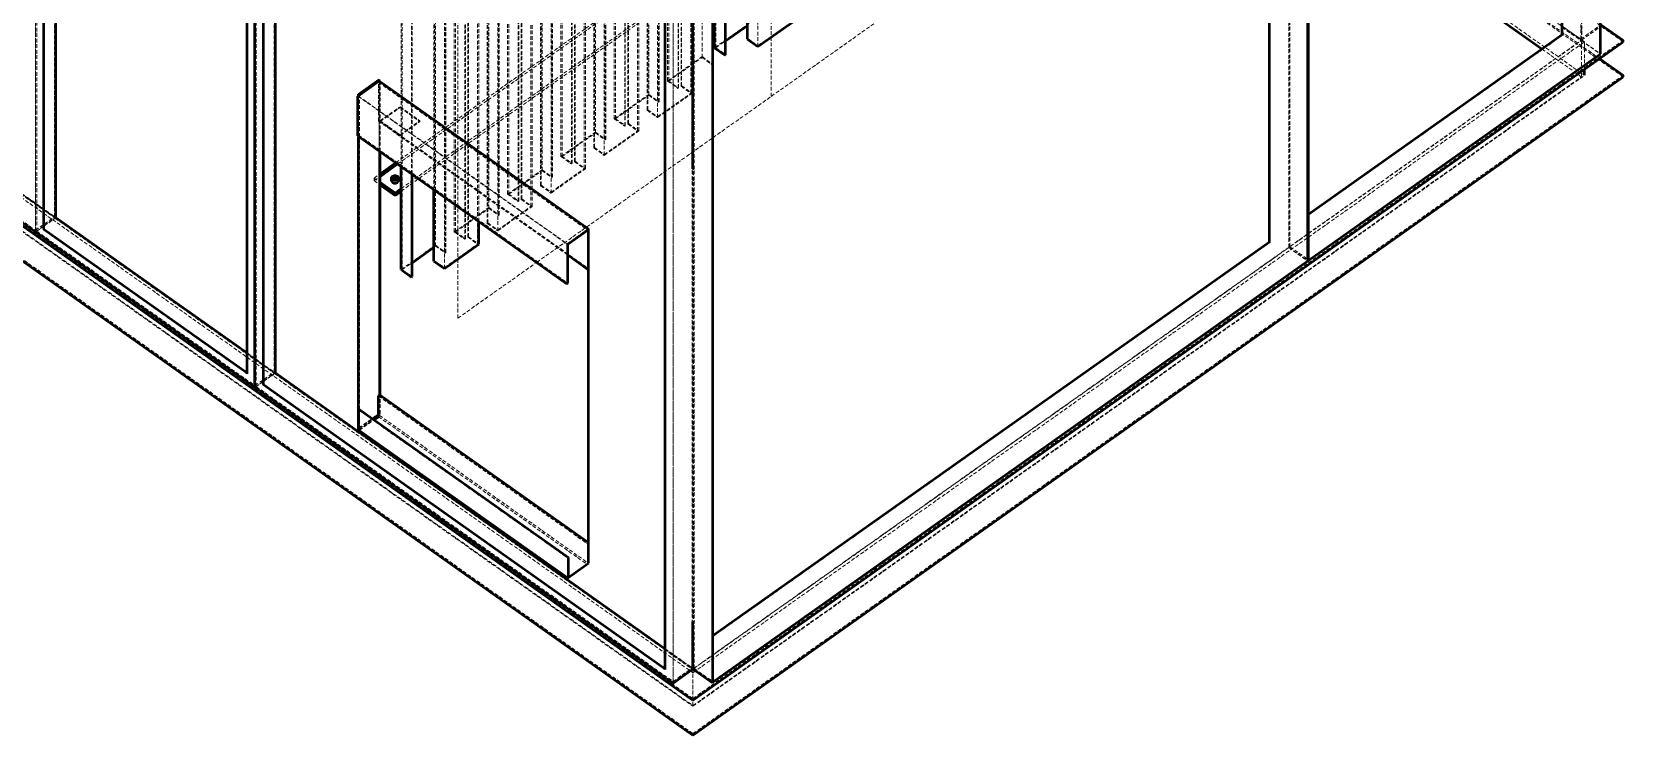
# Model space of a CAD drawing. Header units: millimetres. Extents: x 589 to 12190, y 300 to 8700.
# Drawn here: x 1816 to 3431, y 688 to 1402 of the extents above; entities that cross this region are included whole.
import ezdxf

# ---------------------------------------------------------------- set-up
doc = ezdxf.new("R2010")
doc.units = ezdxf.units.MM
doc.linetypes.add('Hidden', pattern=[15, 5, -3, 5, -2])
for name, color, linetype, lineweight in [('Default', 7, 'Continuous', 50), ('Edges', 7, 'Hidden', 15), ('HiddenEdges', 2, 'Hidden', 15), ('HiddenSilhouettes', 2, 'Hidden', 15), ('HiddenWires', 7, 'Hidden', 15), ('Silhouettes', 7, 'Continuous', 50), ('Wires', 7, 'Hidden', 15)]:
    doc.layers.add(name, color=color, linetype=linetype, lineweight=lineweight)

# ---------------------------------------------------------------- blocks, each defined once
blk = doc.blocks.new('Isometric')
at = {"layer": 'Edges'}
for points in [[(1863.650626169547, -1528.81164213753), (1863.650761888882, 159.4763739560417)], [(1838.477554274986, -1511.011591890284), (1838.477687132474, 141.6763196615316)], [(1813.304573582638, -1503.638581766499), (1813.304704416501, 123.8763304494464)], [(-253.1442406604383, -1769.660158857627), (-253.1441048046804, -79.67512111748465)], [(-242.537637487073, -1766.553558077629), (-242.5375033366176, -97.78172258760696)], [(1467.670894372296, -1808.811633943153), (1467.671030091632, -120.5236178495807)], [(1417.324755468646, -1783.638634607283), (1417.324886302508, -156.1237223913381)], [(54.44722749290804, -1976.553574820027), (54.44736164336337, -307.7817393300052)], [(-1866.762006890896, -630.6600680500462), (636.396134848756, -2400.660204958135)], [(-1840.599061282694, -659.5362193291564), (636.3961340146302, -2411.036358968734)], [(-1866.762010699405, -678.0362208040824), (636.396136989013, -2448.036361918585)], [(609.5260814242706, -2379.660207490308), (609.526217280028, -689.6751697501661)], [(679.8831377737974, -1530.758667846872), (679.8832025752904, -724.657001561252)], [(724.4308640640802, -1519.258666930026), (724.4309288655722, -713.1570006444058)], [(1469.367920943171, -1746.838554360077), (1813.304573582638, -1503.638581766499)], [(1812.456079923681, -1503.038606132728), (1813.304573582638, -1503.638581766499)], [(636.3961407975221, -2400.660209164548), (1895.046139763605, -1510.660138208652)], [(1469.367918919546, -1772.011553695947), (1838.477597240431, -1511.011561509122)], [(1469.367916057698, -1807.611658237704), (1863.650626169547, -1528.81164213753)], [(636.396136989013, -2448.036361918585), (1895.046135955096, -1558.036290962689)], [(184.1306531788046, -1583.602647695835), (185.2620284088512, -1584.402650811373)], [(212.1320503695565, -1990.798037680104), (212.1320769344388, -1660.342759746034)], [(255.6190931784895, -1830.75869176459), (255.6191044060593, -1691.092732468493)], [(636.3961375819731, -2360.66020597552), (636.3961919389694, -1684.483416904638)], [(233.3452377559738, -1720.442682703963), (233.3452380401909, -1716.907149079904)], [(300.1668194687713, -1819.258690847744), (300.1668272396255, -1722.592730091318)], [(-241.6891085334773, -1761.911628301363), (-225.4256562151486, -1750.411629311024)], [(465.8420148505606, -1786.002667265546), (494.9748131189181, -1765.402665241726)], [(-242.537637487073, -1766.553558077629), (-241.689108858403, -1765.953557648323)], [(465.8420105304608, -1839.742778351254), (465.8420148505606, -1786.002667265546)], [(493.8434379963719, -1819.942776403136), (493.8434422255232, -1767.334018813779)], [(663.2662362120841, -2316.838599803741), (1417.324755468646, -1783.638634607283)], [(1416.476261809689, -1783.038658973512), (1417.324755468646, -1783.638634607283)], [(663.2662341884584, -2342.011599139611), (1442.497822477735, -1791.011583695906)], [(1442.497822477735, -1791.011583695906), (1467.670894372296, -1808.811633943153)], [(663.266231326611, -2377.611703681368), (1467.670894372296, -1808.811633943153)], [(54.44722749290804, -1976.553574820027), (55.29575612157851, -1975.953574390722)], [(54.44722749290804, -1976.553574820027), (598.9194799562079, -2361.553605514424)], [(212.1320503695565, -1990.798037680104), (212.9805784924656, -1990.198037608427)], [(184.1306301572668, -2010.598042492331), (466.97335305759, -2210.598054440876)], [(211.0006773161117, -2019.5994629794), (493.0434068044506, -2219.033794148483)], [(493.8434081194741, -2191.598053700948), (494.9747789219205, -2190.798053625246)], [(493.8434058684752, -2219.599478924541), (493.8434081194741, -2191.598053700948)], [(466.9733508975405, -2237.46810998373), (466.97335305759, -2210.598054440876)], [(636.3961406269918, -2402.781529338984), (636.3961407975221, -2400.660209164548)], [(636.3961368184828, -2450.15768209302), (636.396136989013, -2448.036361918585)]]:
    blk.add_lwpolyline(points, dxfattribs=at)
for points in [[(1442.497822477735, -1791.011583695906, 0), (1442.497955335223, -138.3236721440908, 0)], [(662.4177031354911, -2379.060231856537, 0), (662.417838991249, -689.0751941163946, 0)], [(1838.477597240426, -1511.011622271438, 0), (1863.650626169547, -1528.81164213753, 0)], [(185.2620284088512, -1584.402650811373, 0), (212.1320845665541, -1565.402649296585, 0)], [(636.3961340146302, -2411.036358968734, 0), (1842.720234147293, -1558.036290962689, 0)], [(182.9992862981967, -1586.002651320404, 0), (465.8420148505606, -1786.002667265546, 0)], [(185.2619942118545, -2009.798039194894, 0), (185.2620238315076, -1641.342762551345, 0)], [(-242.537637487073, -1766.553558077629, 0), (33.23402285148177, -1961.553573624141, 0)], [(55.29575644650413, -1971.911645043761, 0), (71.55920876483333, -1960.411646053422, 0)], [(211.0006795671106, -1991.598037755806, 0), (493.8434081194741, -2191.598053700948, 0)], [(212.1320503695565, -1990.798037680104, 0), (494.9747789219205, -2190.798053625246, 0)], [(466.97335305759, -2210.598054440876, 0), (468.1047227642175, -2209.798055140035, 0)], [(468.104720513219, -2237.799480363628, 0), (493.8434058684752, -2219.599478924541, 0)], [(636.3961340146302, -2411.036358968734, 0), (636.3961346782257, -2402.781525132571, 0)]]:
    blk.add_polyline3d(points, dxfattribs=at)
blk.add_polyline3d([(1838.477597240426, -1511.011622271438, 0)], close=True, dxfattribs=at)
at = {"layer": 'HiddenEdges'}
for points in [[(-634.274957512054, 238.7186812564878), (1842.720237785271, -1512.781458383089)], [(-608.1120080953433, 257.218682731414), (1895.046139593075, -1512.781458383088)], [(-608.1120119038521, 209.8425299773776), (1895.046135784566, -1560.157611137125)], [(1838.477597268682, -1510.660138208653), (1838.477733124439, 179.3248995314898)], [(-227.1226780934803, -1749.211653605576), (-227.1225423741439, -60.92363751200355)], [(-253.1442056225128, -1767.611654691059), (-253.1440699031764, -79.32363859748693)], [(1442.49782231306, -1790.660160531856), (1442.497958168818, -100.6751227917134)], [(1468.519351933931, -1746.23863200701), (1468.51948360601, -108.2966837060053)], [(69.86214372812674, -1959.211639830394), (69.86227944746315, -270.9236237368223)], [(34.08255148015178, -1960.953573194837), (34.0826856306071, -292.1817377048151)], [(43.8406161990938, -1977.611640915878), (43.84075191843021, -289.3236248223056)], [(-1838.477741230248, -660.1575393840037), (636.3961336029338, -2410.157678903992)], [(635.5476008328528, -2359.211671720676), (635.5477365521897, -670.9236556271044)], [(662.4176672028434, -2316.238677450674), (662.4177988749229, -678.2967291496689)], [(599.7680085848779, -2360.953605085119), (599.7681427353332, -692.1817695950976)], [(609.5260733038208, -2377.61167280616), (609.5262090231563, -689.3236567125882)], [(711.1372643573263, -1508.658659981418), (711.1373291588193, -702.556993695797)], [(648.7703965004594, -1533.958649791446), (648.7704613019519, -727.8569835058258)], [(662.0640392691207, -1543.358674954933), (662.0641040706128, -737.257008669312)], [(616.2435310845012, -1575.75867143453), (616.2435958859942, -769.6570051489093)], [(621.1932782714466, -1572.25867115549), (621.1933430729396, -766.1570048698693)], [(576.6455089192568, -1584.958653857459), (576.6455737207493, -778.8569875718379)], [(589.9391516879182, -1594.358679020945), (589.9392164894107, -788.2570127353242)], [(549.068390690245, -1623.258675221502), (549.068455491737, -817.1570089358815)], [(575.372770086828, -1604.658667635088), (575.3728348883196, -798.5570013494669)], [(504.5206213380548, -1635.95865792347), (504.5206861395473, -829.8569916378499)], [(517.8142641067161, -1645.358683086957), (517.8143289082086, -839.257016801336)], [(544.1186435032996, -1626.758675500542), (544.1187083047917, -820.6570092149216)], [(516.5414822123794, -1666.258678649708), (516.5415470138714, -860.1570123640872)], [(432.3957337568522, -1686.958661989482), (432.3957985583447, -880.8569957038617)], [(471.9937559220966, -1677.758679566554), (471.9938207235896, -871.6570132809334)], [(476.943503109042, -1674.258679287514), (476.943567910535, -868.1570130018933)], [(431.1229949244234, -1706.658675767111), (431.123059725915, -900.5570094814907)], [(445.6893765255136, -1696.358687152969), (445.6894413270061, -890.257020867348)], [(399.8688683408946, -1728.758683632566), (399.8689331423866, -922.6570173469456)], [(404.8186155278399, -1725.258683353526), (404.818680329332, -919.1570170679054)], [(444.4165946311764, -1717.25868271572), (444.4166594326693, -911.1570164300995)], [(360.2708461756497, -1737.958666055494), (360.2709109771422, -931.8569997698739)], [(373.5644889443111, -1747.358691218981), (373.5645537458036, -941.2570249333601)], [(358.9981073432205, -1757.658679833123), (358.9981721447134, -951.557013547503)], [(372.2917070499743, -1768.258686781732), (372.2917718514664, -962.1570204961113)], [(288.1459585944472, -1788.958670121506), (288.1460233959397, -982.8570038358855)], [(327.7439807596916, -1779.758687698578), (327.7440455611845, -973.6570214129572)], [(332.693727946637, -1776.258687419538), (332.6937927481299, -970.1570211339172)], [(286.8732197620184, -1808.658683899135), (286.8732845635104, -1002.557017613515)], [(301.439601363109, -1798.358695284992), (301.4396661646015, -992.2570289993719)], [(255.6191044060593, -1691.092732468493), (255.6191579799815, -1024.657025478969)], [(300.1668272396255, -1722.592730091318), (300.1668842702643, -1013.157024562123)], [(-1032.375960876972, -1180.660111899185), (-226.2741845027354, -1750.660157342838)], [(-1031.527432822276, -1180.908639931), (-225.4256564480393, -1750.908685374653)], [(1838.47759720047, -1511.508666312145), (1838.477607915882, -1378.213710829284)], [(1812.45608085836, -1491.411618925398), (1837.629060519561, -1509.211603953809)], [(184.1306586112746, -1586.334003608566), (211.0007136731597, -1567.334002868638)], [(212.1320845665541, -1565.402649296585), (213.2634553690004, -1564.602649220883)], [(212.1320802464543, -1619.142760382293), (212.1320845665541, -1565.402649296585)], [(212.1320769344388, -1660.342759746034), (212.132084475606, -1566.534002792936)], [(636.3961336029338, -2410.157678903992), (1838.477593289642, -1560.157611137125)], [(185.2620238315076, -1641.342762551345), (185.2620284088512, -1584.402650811373)], [(240.133505928889, -1601.605466559366), (240.1335060198371, -1600.474113063014)], [(240.133505928889, -1601.605466559366), (267.0035651413637, -1620.605468074154)], [(211.000709444008, -1619.942760457994), (212.1320802464543, -1619.142760382293)], [(213.2634509579525, -1619.474113802942), (240.1335101704271, -1638.474115317731)], [(240.1335101704271, -1638.474115317731), (267.0035652323122, -1619.474114577803)], [(1469.367845592887, -1746.838607640781), (1469.367920943171, -1746.838554360077)], [(495.8233070448291, -2190.198053553569), (495.8233411508777, -1765.9340186664)], [(1444.194844163137, -1789.811607990458), (1469.367918919546, -1772.011553695947)], [(636.3961375819731, -2360.66020597552), (1442.49782231306, -1790.660160531856)], [(70.71068047724611, -1960.660174085237), (636.3961375819731, -2360.66020597552)], [(212.1320482095075, -2017.668093222959), (212.1320503695565, -1990.798037680104)], [(185.2619919608551, -2037.799464418487), (185.261994211854, -2009.798039194893)], [(212.1320438728562, -2014.936720350978), (213.2634191029033, -2015.736723466517)], [(493.0434068044506, -2219.033794148483), (493.8434058684752, -2219.599478924541)], [(663.2661608618, -2316.838653084445), (663.2662362120841, -2316.838599803741)], [(636.3961346782257, -2402.781525132571), (636.396137652609, -2365.781526389133)], [(636.396137513761, -2361.508734079011), (636.3961375819731, -2360.66020597552)]]:
    blk.add_lwpolyline(points, dxfattribs=at)
blk.add_lwpolyline([(1838.477597268682, -1510.660138208653)], close=True, dxfattribs=at)
for points in [[(588.6663697935805, -1615.258674583696, 0), (588.666434595074, -809.1570082980754, 0)], [(503.2478825056251, -1655.658671701099, 0), (503.2479473071185, -849.5570054154789, 0)], [(1273.640633658237, -1110.908658788091, 0), (1839.326090762963, -1510.908690678374, 0)], [(1812.456080790148, -1492.26014702889, 0), (1838.477554303242, -1510.660107827498, 0)], [(1838.477597268682, -1510.660138208653, 0), (1864.499162822199, -1529.06016408967, 0)], [(212.1320438728562, -2014.936720350978, 0), (212.1320801389538, -1563.802646105344, 0)], [(212.9806125985142, -1565.934002721258, 0), (495.8233411508777, -1765.9340186664, 0)], [(184.1306543821229, -1638.942761197922, 0), (184.1306586112746, -1586.334003608566, 0)], [(184.1306586112746, -1586.334003608566, 0), (466.9733871636386, -1786.334019553707, 0)], [(213.2634508670044, -1620.605467299294, 0), (240.133505928889, -1601.605466559366, 0)], [(212.1320802464543, -1619.142760382293, 0), (494.9748087988182, -1819.142776327434, 0)], [(182.9992819780969, -1639.742762406112, 0), (184.1306543821229, -1638.942761197922, 0)], [(184.1306543821229, -1638.942761197922, 0), (466.9733829344868, -1838.942777143064, 0)], [(240.1335100794786, -1639.605468814082, 0), (240.1335101704271, -1638.474115317731, 0)], [(-251.4471837441811, -1768.811630396508, 0), (-241.6891085334773, -1761.911628301363, 0)], [(-226.2741845027354, -1750.660157342838, 0), (70.71068047724657, -1960.660174085237, 0)], [(-225.4256564480393, -1750.908685374653, 0), (71.55920853194266, -1960.908702117051, 0)], [(494.9748130279695, -1766.534018738077, 0), (495.8233411508777, -1765.9340186664, 0)], [(1442.49782231306, -1790.660160531856, 0), (1468.519387866578, -1809.060186412873, 0)], [(45.53768123579994, -1978.811647138906, 0), (55.29575644650413, -1971.911645043761, 0)], [(70.71068040903401, -1961.508702188729, 0), (71.5592085319422, -1960.908702117051, 0)], [(71.5592085319422, -1960.908702117051, 0), (637.2446656366687, -2360.908734007334, 0)], [(184.130616912707, -2034.736721941469, 0), (212.1320438728562, -2014.936720350978, 0)], [(184.1306223451766, -2037.468094038589, 0), (212.1320482095075, -2017.668093222959, 0)], [(185.261992142754, -2035.536725057008, 0), (185.2619942118545, -2009.798039194894, 0)], [(212.1320482095075, -2017.668093222959, 0), (494.974776761871, -2217.6681091681, 0)], [(638.09315943205, -2359.811653434122, 0), (663.2662341884584, -2342.011599139611, 0)], [(636.3961336029338, -2410.157678903992, 0), (636.3961375819731, -2360.66020597552, 0)]]:
    blk.add_polyline3d(points, dxfattribs=at)
at = {"layer": 'HiddenSilhouettes'}
for points in [[(-608.1120117333219, 211.9638501518134), (1863.046141326811, -1535.408877245328)], [(-634.2749611500326, 193.4638486768877), (1842.720234147293, -1558.036290962689)], [(-251.4471837441811, -1768.811630396508), (-251.4470480248447, -80.52361430293558)], [(-226.2741845709475, -1751.50868544633), (-226.274056079701, -153.1348865278719)], [(45.53768123579994, -1978.811647138906), (45.5378169551368, -290.5236310453342)], [(70.71068040903401, -1961.508702188729), (70.71081347159907, -306.2697395655487)], [(637.2446656366687, -2360.908734007334), (637.2448014924298, -670.9236617067788)], [(638.09315943205, -2359.811653434122), (638.0932951513864, -671.5236373405498)], [(667.4380317260016, -1520.758636532034), (667.4380965274936, -714.656970246414)], [(662.9125759899853, -1542.758668803581), (662.9126407914782, -736.6570025179606)], [(602.1013946568837, -1565.758670637273), (602.1014594583758, -759.6570043516522)], [(603.7984250367053, -1565.758640119692), (603.7984898381974, -759.6569738340716)], [(617.0920678053667, -1575.158665283178), (617.0921326068587, -769.0569989975579)], [(620.3447415505821, -1572.858677306841), (620.3448063520746, -766.7570110212209)], [(590.7876884087832, -1593.758672869593), (590.7877532102752, -787.6570065839724)], [(633.6383843192434, -1582.258702470328), (633.6384491207359, -776.1570361847071)], [(635.335414699065, -1582.258671952747), (635.335479500558, -776.1570056671262)], [(529.9765070756812, -1616.758674703285), (529.9765718771741, -810.6570084176642)], [(531.6735374555028, -1616.758644185704), (531.6736022569958, -810.6569779000836)], [(548.21985396938, -1623.858681372853), (548.2199187708725, -817.757015087233)], [(574.524233365963, -1605.258673786439), (574.5242981674555, -799.1570075008183)], [(518.6628008275807, -1644.758676935605), (518.6628656290736, -838.6570106499846)], [(544.9671802241642, -1626.15866934919), (544.9672450256571, -820.0570030635697)], [(561.5134967380413, -1633.25870653634), (561.5135615395338, -827.1570402507189)], [(563.2105271178634, -1633.258676018759), (563.2105919193555, -827.1570097331385)], [(502.399345784761, -1656.258677852451), (502.3994105862535, -850.1570115668303)], [(457.8516194944791, -1667.758678769297), (457.8516842959712, -861.6570124836762)], [(459.5486498743007, -1667.758648251716), (459.5487146757928, -861.6569819660958)], [(472.8422926429621, -1677.158673415202), (472.8423574444541, -871.057007129582)], [(476.0949663881775, -1674.858685438865), (476.09503118967, -868.7570191532452)], [(489.3886091568388, -1684.258710602352), (489.3886739583313, -878.1570443167311)], [(491.0856395366604, -1684.258680084771), (491.0857043381534, -878.1570137991505)], [(430.2744582035584, -1707.258681918463), (430.2745230050509, -901.1570156328426)], [(446.5379132463786, -1695.758681001617), (446.5379780478706, -889.6570147159966)], [(385.7267319132761, -1718.758682835309), (385.7267967147691, -912.6570165496883)], [(387.4237622930978, -1718.758652317728), (387.4238270945907, -912.6569860321076)], [(400.7174050617591, -1728.158677481214), (400.7174698632521, -922.057011195594)], [(403.9700788069749, -1725.858689504877), (403.9701436084674, -919.757023219257)], [(374.4130256651756, -1746.758685067629), (374.4130904666686, -940.6570187820084)], [(417.2637215756363, -1735.258714668363), (417.2637863771288, -929.1570483827429)], [(418.9607519554584, -1735.258684150783), (418.9608167569504, -929.1570178651623)], [(313.6018443320741, -1769.758686901321), (313.6019091335661, -963.6570206157003)], [(315.2988747118957, -1769.75865638374), (315.2989395133877, -963.6569900981196)], [(358.1495706223559, -1758.258685984475), (358.1496354238484, -952.1570196988544)], [(328.592517480557, -1779.158681547226), (328.5925822820491, -973.0570152616056)], [(331.8451912257724, -1776.858693570889), (331.8452560272649, -970.7570272852686)], [(345.1388339944338, -1786.258718734375), (345.1388987959263, -980.1570524487547)], [(346.8358668394535, -1755.592725218935), (346.8359291757479, -980.1570219311743)], [(286.024690812008, -1712.592729294061), (286.0247478426459, -1003.157023764866)], [(302.2881380839735, -1797.758689133641), (302.2882028854656, -991.6570228480205)], [(241.4769679784408, -1681.092731671235), (241.4770215523645, -1014.657024681712)], [(243.1739871306927, -1820.758660449752), (243.1740519321856, -1014.656994164131)], [(256.4676410304564, -1691.692738483418), (256.467694700847, -1024.057019327618)], [(-1032.375960945184, -1181.508640002677), (-226.2741845709475, -1751.50868544633)], [(-1057.548960118418, -1198.811584952854), (-253.1442404957597, -1767.611630031949)], [(241.4769655616005, -1711.157148621481), (657.6092826354993, -1416.907125162186)], [(665.7410013461804, -1520.758667049615), (712.4100462516644, -1487.758664418666)], [(1837.629060519561, -1509.211603953809), (1863.65062311477, -1490.811578072792)], [(636.3961375819731, -2360.66020597552), (1838.477597268682, -1510.660138208653)], [(636.396137652609, -2365.781526389133), (1842.720237785271, -1512.781458383089)], [(667.4380317260016, -1520.758636532034), (680.7316744946629, -1530.158661695521)], [(710.2887276364618, -1509.258666132769), (711.1372643573263, -1508.658659981418)], [(1842.720234810887, -1549.781465539353), (1842.720237785271, -1512.781458383089)], [(-226.2741845027354, -1750.660157342838), (-226.2741668725539, -1531.348563866961)], [(603.7984250367053, -1565.758640119692), (648.7703965004594, -1533.958649791446)], [(648.7703965004594, -1533.958649791446), (662.0640392691207, -1543.358674954933)], [(212.132084475606, -1566.534002792936), (212.9806125985142, -1565.934002721258)], [(212.132084475606, -1566.534002792936), (494.9748130279695, -1766.534018738077)], [(212.9806049608806, -1660.942759681287), (212.9806125985142, -1565.934002721258)], [(213.263447608263, -1661.142759639837), (213.2634553690004, -1564.602649220883)], [(602.1013946568837, -1565.758670637273), (616.2435310845012, -1575.75867143453)], [(603.7984250367053, -1565.758640119692), (617.0920678053667, -1575.158665283178)], [(531.6735374555028, -1616.758644185704), (576.6455089192568, -1584.958653857459)], [(576.6455089192568, -1584.958653857459), (589.9391516879182, -1594.358679020945)], [(576.6455519811648, -1583.758672072336), (590.7876884087832, -1593.758672869593)], [(588.6663697935805, -1615.258674583696), (635.335414699065, -1582.258671952747)], [(588.6664128554894, -1614.058692798573), (633.6383843192434, -1582.258702470328)], [(616.2435310845012, -1575.75867143453), (617.0920678053667, -1575.158665283178)], [(620.3447415505821, -1572.858677306841), (621.1932782714466, -1572.25867115549)], [(620.3447415505821, -1572.858677306841), (633.6383843192434, -1582.258702470328)], [(240.1335060198371, -1600.474113063014), (267.0035652323122, -1619.474114577803)], [(575.372770086828, -1604.658667635088), (588.6664128554894, -1614.058692798573)], [(211.000709444008, -1619.942760457994), (466.9733859892585, -1800.942779983307)], [(213.2634508670044, -1620.605467299294), (213.2634509579525, -1619.474113802942)], [(213.2634508670044, -1620.605467299294), (240.1335100794786, -1639.605468814082)], [(240.1335100794786, -1639.605468814082), (267.0035651413637, -1620.605468074154)], [(459.5486498743007, -1667.758648251716), (504.5206213380548, -1635.95865792347)], [(504.5206213380548, -1635.95865792347), (517.8142641067161, -1645.358683086957)], [(529.9765070756812, -1616.758674703285), (544.1186435032996, -1626.758675500542)], [(531.6735374555028, -1616.758644185704), (544.9671802241642, -1626.15866934919)], [(548.21985396938, -1623.858681372853), (561.5134967380413, -1633.25870653634)], [(549.068390690245, -1623.258675221502), (563.2105271178634, -1633.258676018759)], [(502.399345784761, -1656.258677852451), (503.2478825056251, -1655.658671701099)], [(502.399345784761, -1656.258677852451), (516.5414822123794, -1666.258678649708)], [(503.2478825056251, -1655.658671701099), (516.5415252742869, -1665.058696864585)], [(517.8142641067161, -1645.358683086957), (518.6628008275807, -1644.758676935605)], [(457.8516194944791, -1667.758678769297), (471.9937559220966, -1677.758679566554)], [(459.5486498743007, -1667.758648251716), (472.8422926429621, -1677.158673415202)], [(471.9937559220966, -1677.758679566554), (472.8422926429621, -1677.158673415202)], [(476.0949663881775, -1674.858685438865), (476.943503109042, -1674.258679287514)], [(476.0949663881775, -1674.858685438865), (489.3886091568388, -1684.258710602352)], [(476.943503109042, -1674.258679287514), (491.0856395366604, -1684.258680084771)], [(205.0609649007374, -1700.442681109449), (213.2634449152492, -1694.642651076536)], [(205.0609649007374, -1700.442681109449), (205.0609651849545, -1696.90714748539)], [(205.0609651849545, -1696.90714748539), (213.2634451994663, -1691.107117452476)], [(228.5155986522814, -1699.527694473852), (229.2118458442083, -1698.674933208969)], [(237.4786267364066, -1698.67489538587), (238.1748737912321, -1699.527611456416)], [(385.7267319132761, -1718.758682835309), (432.3957768187602, -1685.75868020436)], [(432.3957337568522, -1686.958661989482), (445.6893765255136, -1696.358687152969)], [(432.3957768187602, -1685.75868020436), (446.5379132463786, -1695.758681001617)], [(444.4165946311764, -1717.25868271572), (491.0856395366604, -1684.258680084771)], [(444.4166376930848, -1716.058700930597), (489.3886091568388, -1684.258710602352)], [(385.7267319132761, -1718.758682835309), (399.8688683408946, -1728.758683632566)], [(387.4237622930978, -1718.758652317728), (400.7174050617591, -1728.158677481214)], [(431.1229949244234, -1706.658675767111), (444.4166376930848, -1716.058700930597)], [(315.2988747118957, -1769.75865638374), (360.2708461756497, -1737.958666055494)], [(360.2708461756497, -1737.958666055494), (373.5644889443111, -1747.358691218981)], [(372.2917070499743, -1768.258686781732), (418.9607519554584, -1735.258684150783)], [(372.2917501118818, -1767.058704996609), (417.2637215756363, -1735.258714668363)], [(403.9700788069749, -1725.858689504877), (404.8186155278399, -1725.258683353526)], [(403.9700788069749, -1725.858689504877), (417.2637215756363, -1735.258714668363)], [(404.8186155278399, -1725.258683353526), (418.9607519554584, -1735.258684150783)], [(-253.1442056225128, -1767.611654691059), (-227.1226780934803, -1749.211653605576)], [(-226.2741845709475, -1751.50868544633), (-225.4256564480393, -1750.908685374653)], [(358.1495706223559, -1758.258685984475), (358.9981073432205, -1757.658679833123)], [(358.1495706223559, -1758.258685984475), (372.2917070499743, -1768.258686781732)], [(358.9981073432205, -1757.658679833123), (372.2917501118818, -1767.058704996609)], [(1468.519392916721, -1746.238660986219), (1469.367845592887, -1746.838607640781)], [(-253.1442056225128, -1767.611654691059), (-253.1442404957597, -1767.611630031949)], [(300.1668625306797, -1818.058709062621), (345.1388339944338, -1786.258718734375)], [(313.6018443320741, -1769.758686901321), (327.7439807596916, -1779.758687698578)], [(315.2988747118957, -1769.75865638374), (328.592517480557, -1779.158681547226)], [(327.7439807596916, -1779.758687698578), (328.592517480557, -1779.158681547226)], [(331.8451912257724, -1776.858693570889), (332.693727946637, -1776.258687419538)], [(331.8451912257724, -1776.858693570889), (345.1388339944338, -1786.258718734375)], [(332.693727946637, -1776.258687419538), (346.8358643742554, -1786.258688216795)], [(241.4769567508711, -1820.758690967333), (288.1460016563551, -1787.758688336384)], [(288.1459585944472, -1788.958670121506), (301.439601363109, -1798.358695284992)], [(288.1460016563551, -1787.758688336384), (302.2881380839735, -1797.758689133641)], [(301.439601363109, -1798.358695284992), (302.2881380839735, -1797.758689133641)], [(1444.194844163137, -1789.811607990458), (1469.367916057698, -1807.611658237704)], [(243.1739871306927, -1820.758660449752), (256.4676298993541, -1830.158685613239)], [(286.8732197620184, -1808.658683899135), (300.1668625306797, -1818.058709062621)], [(70.71068047724657, -1960.660174085237), (70.71069036842937, -1837.618269942314)], [(71.55920853194266, -1960.908702117051), (71.55921844310433, -1837.618269942314)], [(33.23402294794823, -1960.353572901956), (34.08255148015178, -1960.953573194837)], [(43.84062431954362, -1979.660175600026), (70.71068047724611, -1960.660174085237)], [(45.53768123579994, -1978.811647138906), (609.5260733038208, -2377.61167280616)], [(70.71068040903401, -1961.508702188729), (636.396137513761, -2361.508734079011)], [(213.2634191029033, -2015.736723466517), (213.2634211398481, -1990.398037566976)], [(185.2619919608551, -2037.799464418487), (205.0619891662768, -2023.798750214994)], [(211.0006774980106, -2017.33672361792), (213.2634191029033, -2015.736723466517)], [(494.9747789219205, -2190.798053625246), (495.8233070448291, -2190.198053553569)], [(662.4177081856342, -2316.238706429884), (663.2661608618, -2316.838653084445)], [(663.2662362120755, -2316.838706365137), (663.2661608618, -2316.838653084445)], [(598.9194822265408, -2333.311680079396), (635.5476008328528, -2359.211671720676)], [(598.9194800526743, -2360.353604792238), (599.7680085848779, -2360.953605085119)], [(598.9194799562079, -2361.553605514424), (599.7680085848779, -2360.953605085119)], [(609.5260733038208, -2377.61167280616), (635.5476008328528, -2359.211671720676)], [(636.396137513761, -2361.508734079011), (637.2446656366687, -2360.908734007334)]]:
    blk.add_lwpolyline(points, dxfattribs=at)
blk.add_lwpolyline([(609.5260815889492, -2377.61167866463)], close=True, dxfattribs=at)
for points in [[(1837.629060519561, -1509.211603953809, 0), (1837.629196238897, 179.0764121397624, 0)], [(1839.326090762963, -1510.908690678374, 0), (1839.326226590471, 178.7249240341371, 0)], [(1444.194844163137, -1789.811607990458, 0), (1444.194979882473, -101.523591896886, 0)], [(-1840.599057644715, -614.2813867495561, 0), (636.396137652609, -2365.781526389133, 0)], [(-1838.477737251209, -610.6600664555317, 0), (636.3961375819731, -2360.66020597552, 0)], [(234.4514453178535, -1676.12493684288, 0), (629.3250097802625, -1396.907123567672, 0)], [(236.9514447771166, -1677.892703453938, 0), (629.3250094960454, -1400.442657191732, 0)], [(241.4769652773834, -1714.692682245541, 0), (657.6092823512822, -1420.442658786246, 0)], [(724.4309071259877, -1518.058685144903, 0), (769.4028785897431, -1486.258694816658, 0)], [(1812.456080721935, -1493.108675132382, 0), (1838.47759720047, -1511.508666312145, 0)], [(1838.477597268682, -1510.660138208653, 0), (1864.499165780509, -1492.260108143953, 0)], [(667.4380317260016, -1520.758636532034, 0), (680.7316760059753, -1511.35860923123, 0)], [(711.1372643573263, -1508.658659981418, 0), (724.4309071259877, -1518.058685144903, 0)], [(1785.077603313909, -1522.398115245966, 0), (1838.477593289642, -1560.157611137125, 0)], [(1838.477593289642, -1560.157611137125, 0), (1838.477597268682, -1510.660138208653, 0)], [(1838.47759720047, -1511.508666312145, 0), (1839.326090762963, -1510.908690678374, 0)], [(-225.4256564480393, -1750.908685374653, 0), (-225.4256387978789, -1531.348563866961, 0)], [(602.1013946568837, -1565.758670637273, 0), (648.7704395623673, -1532.758668006324, 0)], [(648.7704395623673, -1532.758668006324, 0), (662.9125759899853, -1542.758668803581, 0)], [(662.0640392691207, -1543.358674954933, 0), (662.9125759899853, -1542.758668803581, 0)], [(211.000709444008, -1619.942760457994, 0), (211.0007136731597, -1567.334002868638, 0)], [(211.0007136731597, -1567.334002868638, 0), (493.8434422255232, -1767.334018813779, 0)], [(212.1320801389538, -1563.802646105344, 0), (213.2634553690004, -1564.602649220883, 0)], [(184.130648601461, -1640.542759435807, 0), (184.130653050182, -1585.202654108812, 0)], [(529.9765070756812, -1616.758674703285, 0), (576.6455519811648, -1583.758672072336, 0)], [(621.1932782714466, -1572.25867115549, 0), (635.335414699065, -1582.258671952747, 0)], [(213.2634509579525, -1619.474113802942, 0), (240.1335060198371, -1600.474113063014, 0)], [(574.524233365963, -1605.258673786439, 0), (575.372770086828, -1604.658667635088, 0)], [(574.524233365963, -1605.258673786439, 0), (588.6663697935805, -1615.258674583696, 0)], [(589.9391516879182, -1594.358679020945, 0), (590.7876884087832, -1593.758672869593, 0)], [(267.0035651413637, -1620.605468074154, 0), (267.0035652323122, -1619.474114577803, 0)], [(457.8516194944791, -1667.758678769297, 0), (504.5206643999627, -1634.758676138348, 0)], [(504.5206643999627, -1634.758676138348, 0), (518.6628008275807, -1644.758676935605, 0)], [(516.5414822123794, -1666.258678649708, 0), (563.2105271178634, -1633.258676018759, 0)], [(516.5415252742869, -1665.058696864585, 0), (561.5134967380413, -1633.25870653634, 0)], [(544.1186435032996, -1626.758675500542, 0), (544.9671802241642, -1626.15866934919, 0)], [(548.21985396938, -1623.858681372853, 0), (549.068390690245, -1623.258675221502, 0)], [(205.0609649007374, -1700.442681109449, 0), (213.2634439827352, -1706.242709823589, 0)], [(205.0609651849545, -1696.90714748539, 0), (213.2634442669523, -1702.707176199529, 0)], [(387.4237622930978, -1718.758652317728, 0), (432.3957337568522, -1686.958661989482, 0)], [(445.6893765255136, -1696.358687152969, 0), (446.5379132463786, -1695.758681001617, 0)], [(430.2744582035584, -1707.258681918463, 0), (431.1229949244234, -1706.658675767111, 0)], [(430.2744582035584, -1707.258681918463, 0), (444.4165946311764, -1717.25868271572, 0)], [(-263.7508398581681, -1723.311631446715, 0), (-227.1226780934803, -1749.211653605576, 0)], [(313.6018443320741, -1769.758686901321, 0), (360.2708892375576, -1736.758684270372, 0)], [(360.2708892375576, -1736.758684270372, 0), (374.4130256651756, -1746.758685067629, 0)], [(399.8688683408946, -1728.758683632566, 0), (400.7174050617591, -1728.158677481214, 0)], [(-253.1442406604383, -1769.660158857627, 0), (-226.2741845027354, -1750.660157342838, 0)], [(-226.2741845709475, -1751.50868544633, 0), (70.71068040903447, -1961.508702188729, 0)], [(373.5644889443111, -1747.358691218981, 0), (374.4130256651756, -1746.758685067629, 0)], [(1468.519351933931, -1746.23863200701, 0), (1469.367921039634, -1745.638602956117, 0)], [(1469.367920943163, -1746.838660921474, 0), (1469.367845592887, -1746.838607640781, 0)], [(-251.4471837441811, -1768.811630396508, 0), (43.8406161990938, -1977.611640915878, 0)], [(286.0246845524657, -1790.458637586195, 0), (288.1459585944472, -1788.958670121506, 0)], [(243.1739871306927, -1820.758660449752, 0), (256.4676314106664, -1811.358633148947, 0)], [(286.0246830411534, -1809.258690050487, 0), (286.8732197620184, -1808.658683899135, 0)], [(33.23402512181428, -1933.311648189114, 0), (69.86214372812674, -1959.211639830394, 0)], [(43.84062448422264, -1977.611635057406, 0), (69.86214372812674, -1959.211639830394, 0)], [(33.23402285148177, -1961.553573624141, 0), (34.08255148015178, -1960.953573194837, 0)], [(185.261992142754, -2035.536725057008, 0), (203.4619910382271, -2022.667380662876, 0)], [(184.1306225647477, -2034.736725938065, 0), (185.261992142754, -2035.536725057008, 0)], [(185.2619919608551, -2037.799464418487, 0), (467.3047214491944, -2237.23379558757, 0)], [(494.9747790183869, -2189.598053618315, 0), (495.8233070448291, -2190.198053553569, 0)], [(662.4176672028434, -2316.238677450674, 0), (663.2662363085465, -2315.63864839978, 0)], [(662.4177081856342, -2316.238706429884, 0), (662.4176672028434, -2316.238677450674, 0)], [(638.09315943205, -2359.811653434122, 0), (663.266231326611, -2377.611703681368, 0)]]:
    blk.add_polyline3d(points, dxfattribs=at)
blk.add_polyline3d([(1468.519392916721, -1746.238660986219, 0)], close=True, dxfattribs=at)
at = {"layer": 'HiddenWires'}
blk.add_lwpolyline([(425.0885199759482, -1810.925708163735), (663.2662904206218, -1642.50856855383)], dxfattribs=at)
blk.add_polyline3d([(318.1980599472104, -1735.342737303753, 0), (318.1981125966627, -1080.407029923677, 0)], dxfattribs=at)
at = {"layer": 'Silhouettes'}
for points in [[(1864.499162822199, -1529.06016408967), (1864.499298677957, 160.9248736504724)], [(-225.4256562151486, -1750.411629311024), (-225.4255243350258, -109.8817192560305)], [(1468.519387866578, -1809.060186412873), (1468.519523722335, -119.0751486727308)], [(1469.367916057698, -1807.611658237704), (1469.368051777034, -119.3236421441325)], [(1416.476261809689, -1783.038658973512), (1416.47639254709, -156.723698161527)], [(33.23402285148177, -1961.553573624141), (33.23415700193664, -292.7817381341201)], [(43.84062431954317, -1979.660175600025), (43.84076017530106, -289.6751378598829)], [(55.29575612157851, -1975.953574390722), (55.29589017556691, -308.381739622886)], [(71.55920876483333, -1960.411646053422), (71.55934064495523, -319.8817359984282)], [(-1866.762007061426, -632.781388224482), (636.3961346782257, -2402.781525132571)], [(-1866.762010869935, -680.1575409785182), (636.3961368184828, -2450.15768209302)], [(598.9194799562079, -2361.553605514424), (598.9196141066627, -692.7817700244027)], [(663.266231326611, -2377.611703681368), (663.2663670459478, -689.3236875877963)], [(710.2887276364618, -1509.258666132769), (710.2887924379538, -703.1569998471487)], [(665.7410013461804, -1520.758667049615), (665.741066147672, -714.6570007639946)], [(680.7316744946629, -1530.158661695521), (680.731739296155, -724.0569954099003)], [(-1059.246017034675, -1199.660113413974), (-253.1442406604383, -1769.660158857627)], [(1469.36795693167, -1299.157678294825), (1785.077603313909, -1522.398115245966)], [(724.4308640640802, -1519.258666930026), (771.0999089695642, -1486.258664299077)], [(1469.367921039634, -1745.638602956117), (1812.456079923681, -1503.038606132728)], [(1865.347653587162, -1489.660136761786), (1895.046139763605, -1510.660138208652)], [(636.3961406269918, -2402.781529338984), (1895.046139593075, -1512.781458383088)], [(710.2887276364618, -1509.258666132769), (724.4308640640802, -1519.258666930026)], [(1895.046139593075, -1512.781458383088), (1895.046139763605, -1510.660138208652)], [(679.8831377737974, -1530.758667846872), (680.7316744946629, -1530.158661695521)], [(1468.519387866578, -1809.060186412873), (1864.499162822199, -1529.06016408967)], [(1842.720234147293, -1558.036290962689), (1842.720234810887, -1549.781465539353)], [(182.9992862981967, -1586.002651320404), (212.1320845665541, -1565.402649296585)], [(636.3961368184828, -2450.15768209302), (1895.046135784566, -1560.157611137125)], [(1895.046135784566, -1560.157611137125), (1895.046135955096, -1558.036290962689)], [(182.9992819780969, -1639.742762406112), (182.9992862981967, -1586.002651320404)], [(184.130653050182, -1585.202654108812), (184.1306531788046, -1583.602647695835)], [(184.130616912707, -2034.736721941469), (184.130648601461, -1640.542759435807)], [(212.9805784924656, -1990.198037608427), (212.9806049608806, -1660.942759681287)], [(213.2634211398481, -1990.398037566976), (213.263447608263, -1661.142759639837)], [(213.2634451994663, -1691.107117452476), (234.4514453178535, -1676.12493684288)], [(238.1748739283335, -1697.822134120987), (236.8807705393206, -1699.407147684704), (234.6392973592356, -1700.322186820156), (232.0511328962875, -1700.322217337736), (229.8097027274548, -1699.407147684704), (228.5155987893827, -1697.822217138422), (228.5156418006363, -1695.992108349937), (229.8097023255118, -1694.407147286075), (232.0511755055963, -1693.492108150623), (234.6393399685444, -1693.492077633043), (236.8807808350753, -1694.407160387889), (238.1748740754492, -1695.992077832357), (238.174831064196, -1697.822186620841)], [(228.5155985051656, -1701.357750762482), (228.5155987893827, -1697.822217138422)], [(228.5155985051656, -1701.357750762482), (229.8097024432377, -1702.942681308763), (232.0511326120704, -1703.857750961796), (234.6392970750185, -1703.857720444215), (236.8807808350753, -1702.942668350449), (238.1748307799789, -1701.357720244901), (238.1748737912321, -1699.527611456416)], [(229.2118458442083, -1698.674933208969), (229.8097020412947, -1697.942680910135), (232.0511752213793, -1697.027641774682), (234.6393396843273, -1697.027611257102), (236.8807808350753, -1697.942694360039), (237.4786267364066, -1698.67489538587)], [(238.1748737912321, -1699.527611456416), (238.1748740754492, -1695.992077832357)], [(241.4769567508711, -1820.758690967333), (241.4769679784408, -1681.092731671235)], [(256.4676298993541, -1830.158685613239), (256.4676410304564, -1691.692738483418)], [(213.2634442669523, -1702.707176199529), (233.3452380401909, -1716.907149079904)], [(213.2634439827352, -1706.242709823589), (233.3452377559738, -1720.442682703963)], [(233.3452380401909, -1716.907149079904), (241.4769655616005, -1711.157148621481)], [(233.3452377559738, -1720.442682703963), (241.4769652773834, -1714.692682245541)], [(286.0246830411534, -1809.258690050487), (286.024690812008, -1712.592729294061)], [(-225.4256562151486, -1750.411629311024), (33.23402512181428, -1933.311648189114)], [(494.9748087988182, -1819.142776327434), (494.9748131189181, -1765.402665241726)], [(-241.689108858403, -1765.953557648323), (33.23402294794823, -1960.353572901956)], [(300.1668194687713, -1819.258690847744), (346.8358643742554, -1786.258688216795)], [(663.2662363085465, -2315.63864839978), (1416.476261809689, -1783.038658973512)], [(466.9733859892585, -1800.942779983307), (493.8434379963719, -1819.942776403136)], [(241.4769567508711, -1820.758690967333), (255.6190931784895, -1830.75869176459)], [(286.0246830411534, -1809.258690050487), (300.1668194687713, -1819.258690847744)], [(662.4177031354911, -2379.060231856537), (1468.519387866578, -1809.060186412873)], [(255.6190931784895, -1830.75869176459), (256.4676298993541, -1830.158685613239)], [(55.29575612157851, -1975.953574390722), (598.9194800526743, -2360.353604792238)], [(71.55920876483333, -1960.411646053422), (598.9194822265408, -2333.311680079396)], [(211.0006795671106, -1991.598037755806), (212.1320503695565, -1990.798037680104)], [(211.0006773161117, -2019.5994629794), (211.0006795671106, -1991.598037755806)], [(184.1306223451766, -2037.468094038589), (184.130624505226, -2010.598038495734)], [(184.1306301572672, -2010.598034499137), (185.261994211854, -2009.798039194893)], [(203.4619910382271, -2022.667380662876), (211.0006774980106, -2017.33672361792)], [(184.130616912707, -2034.736721941469), (184.1306225647477, -2034.736725938065)], [(494.974776761871, -2217.6681091681), (494.9747789219205, -2190.798053625246)], [(468.104720513219, -2237.799480363628), (468.1047227642175, -2209.798055140035)], [(467.3047214491944, -2237.23379558757), (468.104720513219, -2237.799480363628)], [(636.3961375819731, -2360.66020597552), (636.3961426977012, -2297.022829055344)], [(609.5260814242706, -2379.660207490308), (636.3961375819731, -2360.66020597552)]]:
    blk.add_lwpolyline(points, dxfattribs=at)
blk.add_lwpolyline([(494.9748130279695, -1766.534018738077)], close=True, dxfattribs=at)
for points in [[(1812.456079923681, -1503.038606132728, 0), (1812.456210661082, 123.2763546792562, 0)], [(-241.689108858403, -1765.953557648323, 0), (-241.6889748044141, -98.38172288048781, 0)], [(636.396191938969, -1684.483416904638, 0), (636.3962411802372, -1071.944004753931, 0)], [(680.7316760059753, -1511.35860923123, 0), (710.2887291477741, -1490.458613668478, 0)], [(665.7410013461804, -1520.758667049615, 0), (679.8831377737974, -1530.758667846872, 0)], [(1863.046141326811, -1535.408877245328, 0), (1895.046135955096, -1558.036290962689, 0)], [(184.1306531788046, -1583.602647695835, 0), (212.1320801389538, -1563.802646105344, 0)], [(212.1320845665541, -1565.402649296585, 0), (494.9748131189181, -1765.402665241726, 0)], [(182.9992819780969, -1639.742762406112, 0), (465.8420105304608, -1839.742778351254, 0)], [(213.2634449152492, -1694.642651076536, 0), (236.9514447771166, -1677.892703453938, 0)], [(346.8358643742554, -1786.258688216795, 0), (346.8358668394535, -1755.592725218935, 0)], [(-253.1442406604383, -1769.660158857627, 0), (43.84062431954362, -1979.660175600026, 0)], [(466.9733829344868, -1838.942777143064, 0), (466.9733871636386, -1786.334019553707, 0)], [(466.9733871636386, -1786.334019553707, 0), (493.8434422255232, -1767.334018813779, 0)], [(494.9747789219205, -2190.798053625246, 0), (494.9748130279695, -1766.534018738077, 0)], [(256.4676314106664, -1811.358633148947, 0), (286.0246845524657, -1790.458637586195, 0)], [(493.8434379963719, -1819.942776403136, 0), (494.9748087988182, -1819.142776327434, 0)], [(465.8420105304608, -1839.742778351254, 0), (466.9733829344868, -1838.942777143064, 0)], [(43.84062431954317, -1979.660175600025, 0), (609.5260814242706, -2379.660207490308, 0)], [(212.9805784924656, -1990.198037608427, 0), (494.9747790183869, -2189.598053618315, 0)], [(185.261994211854, -2009.798039194893, 0), (468.1047227642175, -2209.798055140035, 0)], [(205.0619891662768, -2023.798750214994, 0), (211.0006773161117, -2019.5994629794, 0)], [(184.1306223451766, -2037.468094038589, 0), (466.9733508975405, -2237.46810998373, 0)], [(466.9733508975405, -2237.46810998373, 0), (494.974776761871, -2217.6681091681, 0)], [(636.3961375819731, -2360.66020597552, 0), (662.4177031354911, -2379.060231856537, 0)]]:
    blk.add_polyline3d(points, dxfattribs=at)
blk.add_polyline3d([(636.3961375819731, -2360.66020597552, 0)], close=True, dxfattribs=at)
at = {"layer": 'Wires'}
for points in [[(742.4620923904786, -1586.50867229158), (742.4621571919715, -780.4070060059598)], [(742.4620923904786, -1586.50867229158), (1166.726136985788, -1286.508648373863)], [(663.2662904206218, -1642.50856855383), (742.4620923904786, -1586.50867229158)], [(318.1980477951706, -1886.508696209298), (318.1980599472104, -1735.342737303753)]]:
    blk.add_lwpolyline(points, dxfattribs=at)
blk.add_polyline3d([(318.1980477951706, -1886.508696209298, 0), (425.0885199759482, -1810.925708163735, 0)], dxfattribs=at)

msp = doc.modelspace()

# ---------------------------------------------------------------- block references
at = {"layer": 'Default', "xscale": 0.75, "yscale": 0.75, "zscale": 0.75}
msp.add_blockref('Isometric', (2010, 2526), dxfattribs=at)

doc.saveas('drawing.dxf')
